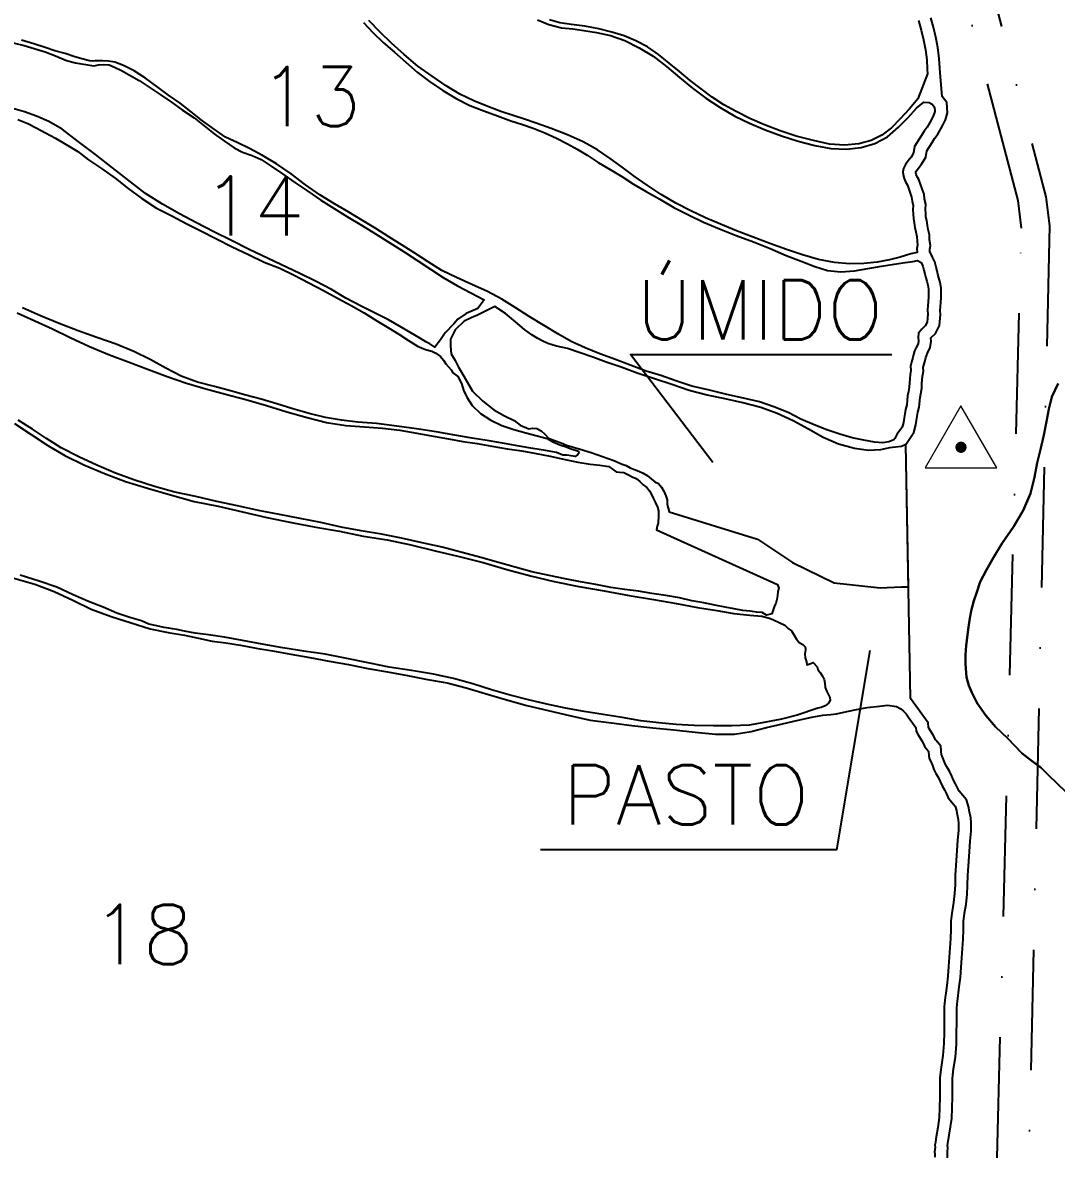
# Model space of a CAD drawing. Header units: metres. Extents: x 731556 to 734181, y 7842245 to 7845957.
# Drawn here: x 732441.3 to 732768, y 7843905.5 to 7844263.5 of the extents above; entities that cross this region are included whole.
import ezdxf
from ezdxf.enums import TextEntityAlignment as Align

# ---------------------------------------------------------------- set-up
doc = ezdxf.new("R2010")
doc.units = ezdxf.units.M
doc.header["$LTSCALE"] = 0.6
doc.linetypes.add('DASHDOT', pattern=[25.4, 12.7, -6.35, 0, -6.35])
for name, color, linetype in [('0114001293', 1, 'Continuous'), ('0114001293011', 5, 'Continuous'), ('0114001293012', 5, 'Continuous'), ('0114001293013', 5, 'Continuous'), ('0114001293014', 5, 'Continuous'), ('0114001293015', 5, 'Continuous'), ('0114001293016', 5, 'Continuous'), ('0114001293017', 5, 'Continuous'), ('0114001293018', 5, 'Continuous'), ('REDE_DE_LUZ', 6, 'Continuous'), ('TEXTO', 7, 'Continuous'), ('UMIDO', 1, 'Continuous')]:
    doc.layers.add(name, color=color, linetype=linetype)
doc.styles.add('Simplex', font='simplex.shx')

msp = doc.modelspace()

# ---------------------------------------------------------------- linework, layer by layer
at = {"layer": '0114001293'}
msp.add_lwpolyline([(732771.1, 7844020.26), (732765.48, 7844025.75), (732763.23, 7844027.91), (732759.98, 7844030.33), (732757.11, 7844032.59), (732754.86, 7844034.98), (732752.7, 7844037.19), (732748.83, 7844040.86), (732745.79, 7844044.49), (732743.03, 7844048.4), (732741.3, 7844051.74), (732740.32, 7844053.94), (732739.92, 7844055.42), (732739.66, 7844056.56), (732739.32, 7844060.86), (732739.31, 7844063.68), (732739.52, 7844066.57), (732740.23, 7844072.37), (732740.66, 7844075.28), (732741.22, 7844078.02), (732741.95, 7844080.79), (732742.91, 7844083.47), (732744, 7844086.79), (732745.97, 7844090.5), (732748.2, 7844094.42), (732750.95, 7844098.94), (732754.52, 7844104.11), (732757.59, 7844109.26), (732759.87, 7844114.63), (732761.17, 7844119.8), (732761.93, 7844124.32), (732763, 7844128.52), (732764.06, 7844133.1), (732764.94, 7844137.44), (732765.69, 7844141.32), (732766.64, 7844145.24), (732768.66, 7844149.44)], dxfattribs=at)
at = {"layer": '0114001293011', "elevation": 719.64}
msp.add_lwpolyline([(732724.43, 7844264.14), (732725.3, 7844261.08), (732726, 7844258.07), (732726.64, 7844254.94), (732727.06, 7844251.77), (732727.2, 7844248.79), (732727.34, 7844247.28), (732724.3, 7844239.45), (732721.6, 7844236.28), (732718.7, 7844233.08), (732715.92, 7844230.27), (732712.87, 7844227.95), (732709.52, 7844226.28), (732705.63, 7844225.24), (732701.12, 7844224.81), (732696.37, 7844225.11), (732691.23, 7844226.19), (732685.83, 7844227.63), (732680.75, 7844229.27), (732675.82, 7844231.21), (732671.13, 7844233.21), (732666.87, 7844235.38), (732662.9, 7844237.53), (732659.27, 7844239.91), (732655.74, 7844242.55), (732652.24, 7844245.25), (732648.91, 7844248), (732645.64, 7844250.72), (732642.32, 7844253.44), (732638.82, 7844255.82), (732635.15, 7844257.73), (732631.42, 7844259.28), (732627.52, 7844260.51), (732623.37, 7844261.55), (732619.03, 7844262.42), (732614.8, 7844262.88), (732611.03, 7844263.47), (732607.83, 7844264.33)], dxfattribs=at)
at = {"layer": '0114001293012', "elevation": 717.94}
msp.add_lwpolyline([(732604.07, 7844264.42), (732607.57, 7844262.92), (732611.61, 7844261.9), (732615.21, 7844261.51), (732618.65, 7844261.01), (732622.7, 7844260.36), (732627.15, 7844259.39), (732631.67, 7844257.81), (732636.15, 7844255.57), (732640.62, 7844252.92), (732644.79, 7844249.67), (732648.89, 7844246.17), (732653.06, 7844242.82), (732657.25, 7844239.6), (732661.79, 7844236.66), (732666.36, 7844233.98), (732671.08, 7844231.7), (732675.96, 7844229.57), (732681.19, 7844227.71), (732686.44, 7844226), (732691.66, 7844224.61), (732696.78, 7844223.71), (732701.71, 7844223.54), (732706.33, 7844224.06), (732710.7, 7844225.32), (732714.67, 7844227.44), (732718.16, 7844230.44), (732721.16, 7844233.56), (732723.85, 7844236.45), (732726.12, 7844238.4), (732727.85, 7844238.26), (732728.75, 7844237.73), (732729.52, 7844236.73), (732729.61, 7844235.42), (732729.25, 7844234.26), (732728.69, 7844233.07), (732728.05, 7844231.88), (732727.19, 7844230.42), (732726.27, 7844229.14), (732725.4, 7844227.81), (732723.2, 7844224.32), (732722.93, 7844222.32), (732722.12, 7844221.01), (732721.24, 7844219.86), (732720.34, 7844218.65), (732719.73, 7844217.42), (732719.56, 7844216.31), (732719.62, 7844215.42), (732719.88, 7844214.26), (732720.33, 7844213.16), (732720.95, 7844212.14), (732721.39, 7844210.9), (732721.87, 7844209.64), (732722.29, 7844208.38), (732722.44, 7844207.09), (732722.73, 7844205.7), (732722.71, 7844204.43), (732722.73, 7844202.99), (732722.86, 7844201.55), (732723.14, 7844200.26), (732723.31, 7844198.73), (732723.58, 7844197.34), (732723.91, 7844195.88), (732724.01, 7844194.39), (732724.18, 7844193.19), (732723.98, 7844192.15), (732724.07, 7844190.87), (732722, 7844190.38), (732718.65, 7844189.32), (732715.25, 7844188.54), (732711.38, 7844187.76), (732707.2, 7844187.33), (732702.68, 7844187.23), (732697.88, 7844187.66), (732692.9, 7844188.6), (732687.8, 7844190.05), (732682.76, 7844191.83), (732677.44, 7844193.64), (732672.16, 7844195.64), (732666.88, 7844197.73), (732661.91, 7844199.78), (732657.11, 7844201.83), (732652.44, 7844204), (732647.78, 7844206.43), (732643.13, 7844209.16), (732638.72, 7844212.12), (732634.62, 7844214.98), (732630.83, 7844217.83), (732627.02, 7844220.54), (732623.01, 7844223.26), (732618.45, 7844225.82), (732613.52, 7844228.05), (732608.35, 7844230.02), (732603.62, 7844231.73), (732599.9, 7844232.94), (732596.34, 7844234.13), (732592.45, 7844235.41), (732588.29, 7844236.96), (732583.93, 7844238.78), (732579.52, 7844240.89), (732575.18, 7844243.54), (732570.75, 7844246.59), (732566.19, 7844249.78), (732561.92, 7844253.38), (732557.91, 7844257.03), (732554.33, 7844260.52), (732550.75, 7844264.21)], dxfattribs=at)
at = {"layer": '0114001293013', "elevation": 717.75}
msp.add_lwpolyline([(732549.02, 7844263.56), (732551.95, 7844260.38), (732555.21, 7844257.21), (732558.81, 7844254.11), (732562.36, 7844251), (732565.96, 7844247.83), (732569.91, 7844244.89), (732574.05, 7844242.09), (732578.3, 7844239.48), (732582.68, 7844237.32), (732587.04, 7844235.63), (732591.38, 7844234), (732595.54, 7844232.51), (732599.3, 7844231.33), (732602.66, 7844230.1), (732606.32, 7844228.68), (732610.08, 7844226.93), (732613.53, 7844225.22), (732616.59, 7844223.5), (732619.76, 7844221.6), (732623.2, 7844219.34), (732627.01, 7844217.11), (732630.63, 7844214.86), (732634.4, 7844212.49), (732638.41, 7844210.15), (732642.65, 7844207.67), (732647.09, 7844205.11), (732651.75, 7844202.78), (732656.53, 7844200.45), (732661.55, 7844198.36), (732666.78, 7844196.26), (732672.27, 7844194.21), (732677.6, 7844192.09), (732682.61, 7844189.92), (732687.33, 7844188.05), (732691.65, 7844186.38), (732695.72, 7844185.2), (732699.93, 7844184.71), (732704.21, 7844185.04), (732708.44, 7844185.78), (732712.73, 7844186.53), (732716.77, 7844187.18), (732720.2, 7844187.72), (732722.64, 7844188.04), (732724.13, 7844188.29), (732725.3, 7844187.66), (732725.84, 7844186.52), (732726.16, 7844185.3), (732726.42, 7844184.11), (732726.75, 7844182.88), (732727.08, 7844181.76), (732727.41, 7844180.55), (732727.6, 7844179.29), (732727.59, 7844176.81), (732727.48, 7844175.29), (732727.43, 7844174.05), (732727.35, 7844172.61), (732727.37, 7844171.37), (732727.26, 7844170.05), (732727.16, 7844168.84), (732726.57, 7844167.65), (732725.5, 7844166.64), (732724.49, 7844165.39), (732724.49, 7844165.39), (732724.39, 7844163.98), (732724.42, 7844162.94), (732724.31, 7844161.97), (732723.74, 7844160.76), (732723.22, 7844159.71), (732722.87, 7844158.63), (732722.67, 7844157.62), (732722.29, 7844156.19), (732721.93, 7844154.87), (732722, 7844153.57), (732721.78, 7844152.26), (732721.68, 7844151.04), (732721.57, 7844149.64), (732721.51, 7844148.32), (732721.3, 7844146.91), (732721.01, 7844145.57), (732720.88, 7844144.15), (732720.74, 7844142.64), (732720.38, 7844141.21), (732720.1, 7844139.84), (732719.91, 7844138.53), (732719.72, 7844137.15), (732719.3, 7844135.61), (732718.59, 7844134.56), (732717.75, 7844133.48), (732716.93, 7844132), (732716.68, 7844131.63), (732715.07, 7844130.96), (732713.22, 7844130.63), (732710.52, 7844130.91), (732707.18, 7844131.51), (732703.47, 7844132.21), (732699.58, 7844133.42), (732695.47, 7844134.76), (732691.51, 7844136.39), (732687.31, 7844138.14), (732683.21, 7844140.31), (732678.77, 7844142.11), (732674.17, 7844143.64), (732669.19, 7844144.85), (732663.86, 7844146), (732658.35, 7844147.36), (732652.86, 7844148.56), (732647.76, 7844150.23), (732643.01, 7844151.92), (732638.36, 7844153.38), (732633.61, 7844155.1), (732628.7, 7844157), (732623.7, 7844158.83), (732619.1, 7844160.71), (732614.67, 7844162.76), (732610.41, 7844165.14), (732605.95, 7844167.85), (732601.37, 7844170.58), (732597.01, 7844173.45), (732592.76, 7844176.08), (732588.2, 7844178.48), (732583.27, 7844180.74), (732578.44, 7844182.9), (732573.81, 7844185.17), (732569.44, 7844187.85), (732565.25, 7844190.61), (732561.25, 7844193.18), (732557, 7844195.76), (732552.9, 7844198.4), (732548.73, 7844200.98), (732544.33, 7844203.56), (732539.89, 7844206.26), (732535.26, 7844209.1), (732530.64, 7844212.26), (732526.13, 7844215.69), (732521.47, 7844218.83), (732517.05, 7844221.48), (732512.96, 7844223.69), (732509.04, 7844225.59), (732505.36, 7844227.32), (732501.79, 7844229.78), (732498.11, 7844232.45), (732494.58, 7844235.27), (732491.07, 7844238.07), (732487.39, 7844240.62), (732483.73, 7844243.29), (732480.09, 7844245.93), (732476.48, 7844248.25), (732473.18, 7844249.96), (732470.44, 7844250.98), (732468.41, 7844251.35), (732466.5, 7844251.37), (732465.35, 7844251.41), (732464.13, 7844251.45), (732463.3, 7844251.34), (732462.43, 7844251.46), (732460.43, 7844251.92), (732457.8, 7844252.7), (732454.73, 7844253.69), (732451.44, 7844254.62), (732448.39, 7844255.65), (732444.84, 7844256.84), (732440.93, 7844258)], dxfattribs=at)
at = {"layer": '0114001293014', "elevation": 711.63}
msp.add_lwpolyline([(732438.3, 7844257.11), (732441.73, 7844256.25), (732448.43, 7844254.26), (732451.66, 7844253.03), (732455.18, 7844251.58), (732458.03, 7844250.83), (732463.8, 7844249.81), (732465.29, 7844250.15), (732466.85, 7844250.29), (732468.6, 7844250.21), (732470.3, 7844249.43), (732472.48, 7844248.36), (732478.08, 7844245.16), (732481.28, 7844243.13), (732484.69, 7844240.76), (732488.29, 7844238.33), (732491.84, 7844235.83), (732495.47, 7844233.36), (732498.69, 7844230.88), (732501.79, 7844228.33), (732505.04, 7844226.05), (732508.11, 7844223.94), (732510.81, 7844222.53), (732513.82, 7844221.55), (732516.65, 7844220.26), (732519.78, 7844218.17), (732523.4, 7844215.68), (732527.36, 7844212.98), (732531.37, 7844210.18), (732535.53, 7844207.37), (732539.73, 7844204.73), (732543.98, 7844202.11), (732548.41, 7844199.53), (732552.83, 7844196.69), (732561.88, 7844191.01), (732574.25, 7844182.9), (732578.73, 7844180.28), (732587.12, 7844175.92), (732585.11, 7844173.18), (732581.5, 7844171.6), (732578.8, 7844169.78), (732577.58, 7844168.25), (732574.84, 7844165.46), (732573.31, 7844163.27), (732571.59, 7844160.94), (732570.02, 7844161.96), (732568.77, 7844162.65), (732567.06, 7844163.68), (732560.88, 7844167.29), (732556.96, 7844169.54), (732548.06, 7844173.93), (732543.47, 7844176.45), (732538.95, 7844179.16), (732534.01, 7844181.7), (732528.9, 7844184.19), (732512.83, 7844191.81), (732507.33, 7844194.6), (732501.69, 7844197.33), (732496.24, 7844200.18), (732490.9, 7844203.05), (732485.49, 7844206.12), (732480.14, 7844209.47), (732469.72, 7844217.61), (732464.31, 7844221.82), (732458.84, 7844225.97), (732453.74, 7844229.78), (732449.6, 7844232.26), (732445.7, 7844233.9), (732441.88, 7844235.34), (732437.47, 7844236.56)], dxfattribs=at)
at = {"layer": '0114001293015', "elevation": 709.35}
msp.add_lwpolyline([(732439.78, 7844232.92), (732442.92, 7844231.63), (732445.54, 7844230.22), (732448.53, 7844228.7), (732451.68, 7844226.95), (732455.05, 7844224.97), (732458.72, 7844222.73), (732462.13, 7844220.13), (732466.21, 7844217.36), (732470.49, 7844214.33), (732474.67, 7844211.04), (732478.95, 7844207.91), (732483.63, 7844204.87), (732488.44, 7844202.44), (732492.95, 7844200.05), (732497.64, 7844197.66), (732502.5, 7844195.19), (732507.47, 7844192.67), (732512.65, 7844190.26), (732517.63, 7844187.83), (732522.52, 7844185.85), (732527.14, 7844183.7), (732531.77, 7844181.3), (732536.35, 7844178.85), (732540.81, 7844176.42), (732545.13, 7844174.07), (732549.26, 7844171.76), (732553.24, 7844169.21), (732556.91, 7844167.04), (732560.19, 7844165.04), (732563.26, 7844163.01), (732566.14, 7844161.27), (732568.62, 7844160.16), (732570.57, 7844159.61), (732571.93, 7844159.02), (732573.32, 7844157.94), (732574.27, 7844156.84), (732575.09, 7844155.65), (732575.85, 7844154.74), (732576.79, 7844153.7), (732577.18, 7844152.93), (732578.84, 7844151.65), (732579.5, 7844150.44), (732580.05, 7844149.09), (732580.66, 7844147.28), (732581.66, 7844145.09), (732583.4, 7844142.49), (732585.98, 7844139.98), (732589.22, 7844137.83), (732592.79, 7844136.15), (732596.55, 7844134.85), (732600.37, 7844133.87), (732603.94, 7844132.89), (732607.13, 7844132.06), (732608.85, 7844131.03), (732611.1, 7844130.02), (732612.82, 7844129.47), (732614.66, 7844128.82), (732617.03, 7844128.04), (732617.09, 7844127.42), (732616.66, 7844126.85), (732615.98, 7844126.36), (732614.63, 7844126.52), (732613.34, 7844126.79), (732611.98, 7844126.83), (732609.98, 7844127.61), (732606.59, 7844128.25), (732602.53, 7844128.92), (732598.2, 7844129.61), (732593.59, 7844130.44), (732588.7, 7844131.32), (732583.42, 7844132.2), (732577.89, 7844133.13), (732572.02, 7844134.15), (732565.82, 7844135.11), (732559.51, 7844135.98), (732553.09, 7844136.78), (732547.24, 7844137.25), (732542.04, 7844137.83), (732537.03, 7844138.73), (732531.82, 7844139.98), (732526.73, 7844141.41), (732521.65, 7844142.98), (732516.71, 7844144.44), (732511.87, 7844145.78), (732506.99, 7844147.11), (732501.91, 7844148.52), (732496.56, 7844149.89), (732491.42, 7844151.75), (732486.55, 7844154.31), (732481.58, 7844156.97), (732476.37, 7844159.54), (732470.79, 7844161.83), (732464.75, 7844163.99), (732458.78, 7844166.12), (732452.85, 7844168.44), (732446.93, 7844170.84), (732441.26, 7844173.4)], dxfattribs=at)
at = {"layer": '0114001293016', "elevation": 705.7}
msp.add_lwpolyline([(732439.54, 7844171.79), (732445.14, 7844169.25), (732450.66, 7844166.72), (732456.3, 7844163.96), (732462.4, 7844161.13), (732468.74, 7844158.49), (732474.99, 7844156.13), (732481.06, 7844153.88), (732486.99, 7844151.66), (732493.05, 7844149.58), (732499.18, 7844147.77), (732505.42, 7844146.09), (732511.81, 7844144.4), (732518.38, 7844142.5), (732524.81, 7844140.44), (732531.2, 7844138.64), (732537.35, 7844137.14), (732543.47, 7844136.2), (732549.37, 7844135.69), (732555.06, 7844135.32), (732560.53, 7844134.66), (732565.89, 7844133.71), (732571.06, 7844132.83), (732575.88, 7844131.99), (732580.43, 7844131.13), (732584.93, 7844130.43), (732589.59, 7844129.66), (732594.41, 7844128.76), (732599.08, 7844128.15), (732603.63, 7844127.32), (732608.02, 7844126.46), (732612.81, 7844125.43), (732616.81, 7844124.53), (732620.65, 7844123.95), (732623.77, 7844123.59), (732626.56, 7844123.16), (732628.94, 7844121.52), (732629.97, 7844121.46), (732631.28, 7844121.31), (732632.59, 7844120.69), (732633.95, 7844119.96), (732635.19, 7844119.36), (732636.32, 7844118.43), (732637.45, 7844117.43), (732638.54, 7844116.54), (732639.47, 7844115.51), (732640.11, 7844114.32), (732640.7, 7844113), (732641.32, 7844111.7), (732641.96, 7844110.35), (732642.29, 7844109.16), (732642.26, 7844107.71), (732642.16, 7844105.3), (732641.87, 7844104.31), (732641.59, 7844103.19), (732679.88, 7844085.88), (732680.29, 7844084.71), (732679.95, 7844083.73), (732679.91, 7844082.38), (732679.66, 7844081.19), (732679.4, 7844079.93), (732678.93, 7844079.15), (732678.13, 7844076.61), (732676.42, 7844076.17), (732675.01, 7844077), (732673.26, 7844077.18), (732671.27, 7844077.47), (732668.92, 7844077.72), (732666.18, 7844078.16), (732663.32, 7844078.71), (732660.1, 7844079.4), (732656.56, 7844080.09), (732652.85, 7844080.79), (732648.92, 7844081.64), (732644.6, 7844082.43), (732640.19, 7844083.1), (732635.9, 7844083.78), (732631.64, 7844084.35), (732627.19, 7844085), (732622.49, 7844085.89), (732617.64, 7844086.76), (732612.74, 7844087.64), (732607.7, 7844088.77), (732602.28, 7844089.95), (732597.01, 7844091.36), (732591.66, 7844092.84), (732586.15, 7844094.44), (732580.18, 7844096.05), (732573.91, 7844097.69), (732567.54, 7844099.05), (732561.08, 7844100.51), (732554.72, 7844101.85), (732548.25, 7844102.87), (732541.91, 7844104.07), (732535.5, 7844105.48), (732529.01, 7844106.78), (732522.43, 7844108.04), (732515.78, 7844109.33), (732509.24, 7844110.76), (732502.63, 7844112.14), (732496.05, 7844113.7), (732489.4, 7844115.08), (732482.99, 7844116.89), (732476.72, 7844118.84), (732470.63, 7844121.14), (732464.71, 7844123.64), (732458.98, 7844126.27), (732453.44, 7844129.06), (732448.76, 7844132.1), (732444.34, 7844134.98), (732439.81, 7844137.8)], dxfattribs=at)
at = {"layer": '0114001293017', "elevation": 701.42}
msp.add_lwpolyline([(732438.65, 7844136.78), (732443.95, 7844133.33), (732449.22, 7844129.87), (732454.6, 7844126.7), (732460.66, 7844123.76), (732467.1, 7844120.99), (732473.76, 7844118.48), (732480.71, 7844116.35), (732487.96, 7844114.25), (732495.49, 7844112.14), (732503.07, 7844110.67), (732510.77, 7844108.87), (732518.51, 7844107.03), (732526.28, 7844105.45), (732533.98, 7844104.05), (732541.47, 7844102.72), (732548.91, 7844101.21), (732556.48, 7844100.06), (732564.01, 7844098.46), (732571.67, 7844096.51), (732579.29, 7844094.75), (732586.85, 7844092.81), (732594.29, 7844090.68), (732601.8, 7844088.66), (732609.33, 7844086.82), (732617.12, 7844085.25), (732625.08, 7844083.88), (732633.03, 7844082.43), (732640.73, 7844081.12), (732647.99, 7844079.9), (732654.64, 7844078.68), (732660.72, 7844077.64), (732666.13, 7844076.73), (732671.14, 7844076.24), (732674.92, 7844075.87), (732677.36, 7844075.22), (732678.65, 7844074.73), (732682.23, 7844073.03), (732683.3, 7844071.99), (732684.28, 7844071.22), (732685.9, 7844068.66), (732686.78, 7844067.57), (732687.85, 7844066.97), (732688.65, 7844066.25), (732688.74, 7844065.29), (732688.56, 7844063.98), (732688.68, 7844062.72), (732689.01, 7844061.49), (732689.21, 7844060.55), (732690.07, 7844060.87), (732691.18, 7844061.28), (732692.47, 7844059.88), (732692.65, 7844059), (732693.39, 7844058.1), (732694.07, 7844056.96), (732694.63, 7844055.9), (732694.87, 7844054.68), (732694.99, 7844053.35), (732695.34, 7844052.33), (732695.94, 7844051.26), (732696.46, 7844050.17), (732696.53, 7844049.28), (732696.01, 7844048.35), (732694.96, 7844047.57), (732693.74, 7844047.07), (732692.59, 7844046.77), (732686.13, 7844044.63), (732681.19, 7844043.38), (732676.21, 7844042.34), (732670.98, 7844041.45), (732665.45, 7844041.2), (732659.62, 7844041.18), (732653.54, 7844041.35), (732647.88, 7844041.67), (732642.35, 7844042.16), (732636.69, 7844042.84), (732630.77, 7844043.84), (732624.73, 7844044.8), (732618.76, 7844045.77), (732612.9, 7844046.86), (732606.99, 7844048.08), (732601.16, 7844049.42), (732595.35, 7844050.9), (732589.47, 7844052.56), (732583.61, 7844054.49), (732577.52, 7844056.23), (732571.1, 7844057.6), (732564.19, 7844058.73), (732557.18, 7844059.72), (732550.46, 7844061.09), (732543.76, 7844062.55), (732536.93, 7844063.83), (732530.14, 7844064.82), (732523.47, 7844065.92), (732516.94, 7844067.06), (732510.74, 7844068.2), (732505.12, 7844069.25), (732499.98, 7844069.97), (732495.81, 7844070.53), (732492.4, 7844071.18), (732489.97, 7844071.64), (732488.61, 7844071.92), (732487.51, 7844072.09), (732485.99, 7844072.36), (732483.64, 7844072.85), (732481.14, 7844073.4), (732478.8, 7844074.42), (732475.14, 7844075.42), (732471.07, 7844076.88), (732466.77, 7844078.72), (732462.04, 7844080.55), (732457.21, 7844082.59), (732452.11, 7844085.11), (732446.45, 7844086.99), (732440.45, 7844088.86)], dxfattribs=at)
at = {"layer": '0114001293018', "elevation": 698.64}
msp.add_lwpolyline([(732438.51, 7844087.9), (732445.13, 7844085.98), (732451.26, 7844083.66), (732457.09, 7844080.92), (732462.97, 7844078.15), (732469.29, 7844075.76), (732475.55, 7844073.77), (732481.6, 7844071.85), (732487.31, 7844070.7), (732492.41, 7844069.92), (732496.86, 7844068.97), (732501.13, 7844067.97), (732505.47, 7844067.49), (732510.1, 7844066.73), (732515.04, 7844065.79), (732520.23, 7844064.91), (732526.05, 7844063.87), (732532.1, 7844062.83), (732538.15, 7844061.7), (732544.26, 7844060.59), (732550.38, 7844059.34), (732556.6, 7844058.25), (732562.9, 7844057.1), (732569.29, 7844055.87), (732575.49, 7844054.79), (732581.42, 7844053.21), (732587.52, 7844051.41), (732593.93, 7844049.51), (732600.61, 7844047.61), (732607.44, 7844046.09), (732614.1, 7844044.54), (732620.69, 7844043.05), (732627.41, 7844042.17), (732633.88, 7844041.38), (732640.44, 7844040.63), (732647.12, 7844039.96), (732653.84, 7844039.2), (732660.33, 7844038.56), (732666.27, 7844038.56), (732671.54, 7844039.46), (732676.43, 7844040.7), (732681.49, 7844041.91), (732686.37, 7844042.99), (732690.78, 7844043.92), (732694.27, 7844044.62), (732696.72, 7844044.84), (732698.49, 7844045.01), (732700.89, 7844045.53), (732704.36, 7844046.28), (732708.22, 7844047.02), (732712.16, 7844047.47), (732714.71, 7844047.78), (732717.51, 7844047.35), (732718.88, 7844046.58), (732719.7, 7844045.86), (732720.59, 7844045), (732721.18, 7844044.09), (732723.64, 7844040.66), (732723.75, 7844039.7), (732724.19, 7844038.67), (732724.88, 7844037.58), (732725.55, 7844036.53), (732726.03, 7844035.58), (732726.37, 7844034.8), (732726.87, 7844034.1), (732727.67, 7844033.17), (732727.78, 7844031.9), (732727.8, 7844030.87), (732728.33, 7844029.93), (732728.84, 7844028.68), (732729.29, 7844027.42), (732729.94, 7844026.2), (732730.68, 7844025.03), (732731.32, 7844023.63), (732731.96, 7844022.26), (732732.64, 7844021.04), (732733.3, 7844019.78), (732733.83, 7844018.46), (732736.06, 7844015.86), (732736.46, 7844014.48), (732736.6, 7844013.69), (732737.02, 7844011.6), (732737.11, 7844010.38), (732737.12, 7844008.11), (732736.83, 7844005.12), (732736.56, 7844001.79), (732736.38, 7843998.71), (732736.06, 7843994.07), (732736, 7843991.02), (732735.86, 7843988.25), (732735.53, 7843985.43), (732735.07, 7843982.61), (732734.72, 7843979.63), (732734.67, 7843976.83), (732734.55, 7843974), (732734.38, 7843971.09), (732734.17, 7843968.16), (732733.99, 7843965.14), (732733.71, 7843962.1), (732733.38, 7843959.18), (732733.06, 7843956.77), (732732.89, 7843955.45), (732732.75, 7843954.46), (732732.72, 7843953.53), (732732.61, 7843952.31), (732732.57, 7843950.84), (732732.59, 7843949.35), (732732.6, 7843947.39), (732732.53, 7843944.35), (732732.48, 7843940.78), (732732.14, 7843936.99), (732731.58, 7843933.37), (732731.21, 7843930.05), (732731.19, 7843927.03), (732731.25, 7843923.9), (732731.13, 7843920.58), (732731.04, 7843917.48), (732730.52, 7843914.23), (732730.06, 7843911.31), (732729.8, 7843909.74), (732729.73, 7843909.08), (732729.67, 7843908.65), (732729.69, 7843908.01), (732729.64, 7843907.36), (732729.57, 7843906.55), (732729.6, 7843905.86), (732729.59, 7843904.85)], dxfattribs=at)
at = {"layer": 'REDE_DE_LUZ', "color": 6, "linetype": 'DASHDOT', "ltscale": 5}
for points, elevation in [([(732743.3, 7843675.9), (732757.01, 7844198.5), (732755.97, 7844207.27), (732518.79, 7845111.7)], 672.78), ([(732530.17, 7845111.52), (732764.67, 7844208.45), (732765.91, 7844199.3), (732754.21, 7843675.61)], 716.16)]:
    msp.add_lwpolyline(points, dxfattribs=dict(at, elevation=elevation))
at = {"layer": 'REDE_DE_LUZ', "elevation": 676.05}
for points in [[(732733.59, 7843904.72), (732733.6, 7843905.9), (732733.58, 7843906.46), (732733.69, 7843907.92), (732733.68, 7843908.44), (732733.76, 7843909.19), (732735.03, 7843917.11), (732735.13, 7843920.46), (732735.25, 7843923.86), (732735.19, 7843927.05), (732735.21, 7843929.81), (732735.55, 7843932.84), (732736.12, 7843936.51), (732736.48, 7843940.58), (732736.52, 7843944.28), (732736.6, 7843947.34), (732736.57, 7843950.82), (732736.61, 7843952.09), (732736.71, 7843953.28), (732736.74, 7843954.11), (732737.35, 7843958.69), (732737.69, 7843961.69), (732737.98, 7843964.84), (732738.16, 7843967.91), (732738.37, 7843970.84), (732738.55, 7843973.8), (732738.67, 7843976.71), (732738.72, 7843979.35), (732739.03, 7843982.05), (732739.49, 7843984.87), (732739.85, 7843987.92), (732739.99, 7843990.89), (732740.05, 7843993.88), (732740.38, 7843998.46), (732740.55, 7844001.52), (732740.81, 7844004.77), (732741.12, 7844007.92), (732741.11, 7844010.53), (732740.99, 7844012.14), (732740.53, 7844014.43), (732740.37, 7844015.38), (732739.66, 7844017.81), (732737.29, 7844020.57), (732736.94, 7844021.45), (732736.17, 7844022.94), (732735.52, 7844024.09), (732734.95, 7844025.31), (732734.21, 7844026.93), (732733.4, 7844028.22), (732732.96, 7844029.04), (732732.58, 7844030.11), (732731.94, 7844031.67), (732731.78, 7844031.95), (732731.55, 7844034.8), (732730.02, 7844036.57), (732729.87, 7844036.79), (732729.65, 7844037.28), (732729.03, 7844038.52), (732727.74, 7844040.53), (732727.66, 7844040.73), (732727.5, 7844042.14), (732721.98, 7844049.82), (732720.42, 7844130.17), (732722.98, 7844133.91), (732723.65, 7844136.35), (732724.04, 7844139.14), (732724.28, 7844140.32), (732724.69, 7844141.96), (732724.98, 7844144.97), (732725.24, 7844146.2), (732725.5, 7844147.94), (732725.56, 7844149.4), (732725.75, 7844151.76), (732726.02, 7844153.35), (732725.96, 7844154.45), (732726.57, 7844156.71), (732726.75, 7844157.62), (732726.94, 7844158.19), (732727.35, 7844159.03), (732728.2, 7844160.86), (732728.43, 7844162.77), (732728.39, 7844163.86), (732729.84, 7844165.22), (732731.09, 7844167.74), (732731.37, 7844171.25), (732731.35, 7844172.53), (732731.48, 7844175.06), (732731.59, 7844176.66), (732731.6, 7844179.59), (732731.33, 7844181.37), (732730.93, 7844182.84), (732730.6, 7844183.97), (732730.31, 7844185.06), (732730.05, 7844186.25), (732729.61, 7844187.9), (732728.92, 7844189.36), (732728.05, 7844191.2), (732728.01, 7844191.91), (732728.23, 7844193.1), (732727.99, 7844194.8), (732727.89, 7844196.46), (732727.49, 7844198.16), (732727.27, 7844199.34), (732727.09, 7844200.91), (732726.82, 7844202.15), (732726.73, 7844203.2), (732726.71, 7844204.43), (732726.74, 7844206.09), (732726.39, 7844207.75), (732726.21, 7844209.26), (732725.64, 7844210.98), (732724.57, 7844213.87), (732723.91, 7844214.96), (732723.71, 7844215.46), (732723.59, 7844215.99), (732723.58, 7844216.14), (732723.59, 7844216.2), (732723.76, 7844216.56), (732725.42, 7844218.74), (732726.78, 7844220.93), (732727.05, 7844222.93), (732728.76, 7844225.65), (732729.56, 7844226.88), (732730.54, 7844228.23), (732731.54, 7844229.91), (732732.26, 7844231.26), (732733, 7844232.81), (732733.65, 7844234.97), (732733.42, 7844238.2), (732731.94, 7844240.16), (732731.33, 7844247.64), (732731.19, 7844249.07), (732731.04, 7844252.13), (732730.59, 7844255.61), (732729.9, 7844258.93), (732729.17, 7844262.08), (732728.33, 7844265.05)], [(732768.66, 7844149.44), (732766.64, 7844145.24), (732765.69, 7844141.32), (732764.94, 7844137.44), (732764.06, 7844133.1), (732763, 7844128.52), (732761.93, 7844124.32), (732761.17, 7844119.8), (732759.87, 7844114.63), (732757.59, 7844109.26), (732754.52, 7844104.11), (732750.95, 7844098.94), (732748.2, 7844094.42), (732745.97, 7844090.5), (732744, 7844086.79), (732742.91, 7844083.47), (732741.95, 7844080.79), (732741.22, 7844078.02), (732740.66, 7844075.28), (732740.23, 7844072.37), (732739.52, 7844066.57), (732739.31, 7844063.68), (732739.32, 7844060.86), (732739.66, 7844056.56), (732739.92, 7844055.42), (732740.32, 7844053.94), (732741.3, 7844051.74), (732743.03, 7844048.4), (732745.79, 7844044.49), (732748.83, 7844040.86), (732752.7, 7844037.19), (732754.86, 7844034.98), (732757.11, 7844032.59), (732759.98, 7844030.33), (732763.23, 7844027.91), (732765.48, 7844025.75), (732771.1, 7844020.26)]]:
    msp.add_lwpolyline(points, dxfattribs=at)
at = {"layer": 'TEXTO', "linetype": 'Continuous'}
for points in [[(732659.47, 7844124.45), (732633.38, 7844158.65), (732716.07, 7844158.65)], [(732709.04, 7844065.02), (732698.5, 7844002.01), (732604.92, 7844002.01)]]:
    msp.add_lwpolyline(points, dxfattribs=at)
at = {"layer": 'TEXTO', "color": 7, "lineweight": 9, "flags": 128}
msp.add_lwpolyline([(732726.59, 7844122.75), (732749.2, 7844122.75), (732737.89, 7844142.33)], close=True, dxfattribs=at)
at = {"layer": 'TEXTO', "color": 7, "lineweight": 9, "const_width": 1.77, "flags": 128}
msp.add_lwpolyline([(732737.01, 7844129.28, -1), (732738.78, 7844129.28, -1)], format="xyb", close=True, dxfattribs=at)
at = {"layer": 'UMIDO', "elevation": 704.13}
msp.add_lwpolyline([(732721.3, 7844085.19), (732720.42, 7844130.17), (732719.1, 7844129.49), (732715.26, 7844129.11), (732712.44, 7844128.42), (732708.68, 7844128.23), (732704.19, 7844128.89), (732699.18, 7844130.25), (732694.3, 7844132.34), (732689.71, 7844134.97), (732684.88, 7844137.59), (732679.81, 7844140), (732674.58, 7844141.89), (732668.98, 7844143.31), (732663.3, 7844144.57), (732657.63, 7844145.76), (732651.93, 7844147.24), (732646.47, 7844149.11), (732635.55, 7844152.67), (732630.42, 7844154.6), (732625.69, 7844156.16), (732621.55, 7844157.8), (732617.46, 7844159.16), (732613.54, 7844160.47), (732610.07, 7844161.28), (732607.26, 7844162.12), (732605.53, 7844162.88), (732604.08, 7844163.68), (732602.25, 7844164.8), (732599.95, 7844166.51), (732597.1, 7844168.96), (732593.87, 7844171.54), (732590.58, 7844173.81), (732585.06, 7844171.05), (732583.01, 7844170.23), (732580.84, 7844169.11), (732578.02, 7844166.42), (732576.49, 7844163.48), (732576.49, 7844161.25), (732576.73, 7844158.79), (732577.96, 7844156.68), (732579.08, 7844154.57), (732580.02, 7844152.98), (732583.48, 7844146.96), (732586.76, 7844143.89), (732590.26, 7844141.14), (732593.64, 7844139.17), (732596.62, 7844137.74), (732598.49, 7844136.31), (732601.28, 7844135.14), (732602.4, 7844135.31), (732603.81, 7844135.19), (732605.15, 7844134.51), (732606.3, 7844133.45), (732607.47, 7844132.18), (732609.74, 7844131.28), (732611.49, 7844130.65), (732613.23, 7844129.89), (732617.5, 7844128.63), (732621.02, 7844127.64), (732628.12, 7844125.11), (732630.78, 7844123.95), (732632.09, 7844123.54), (732633.36, 7844122.83), (732634.68, 7844122.21), (732636.08, 7844121.71), (732637.43, 7844121.1), (732638.7, 7844120.36), (732639.93, 7844119.31), (732641.1, 7844118.39), (732642.23, 7844117.83), (732643.22, 7844116.66), (732643.93, 7844115.36), (732644.6, 7844113.96), (732644.96, 7844112.62), (732645.01, 7844111.21), (732645.69, 7844108.86), (732673.52, 7844100.26), (732684.65, 7844092.82), (732697.76, 7844086.44), (732712.3, 7844084.82), (732719.08, 7844085.14)], close=True, dxfattribs=at)

# ---------------------------------------------------------------- texts
at = {"layer": 'TEXTO', "linetype": 'Continuous', "style": 'Simplex'}
for s, p in [('13', (732532.17, 7844240.14)), ('14', (732514.26, 7844205.55)), ('ÚMIDO', (732674.27, 7844172.68)), ('PASTO', (732650.91, 7844019.41)), ('18', (732479.26, 7843975.29))]:
    msp.add_text(s, height=18.75, dxfattribs=at).set_placement(p, align=Align.MIDDLE_CENTER)

doc.saveas('drawing.dxf')
